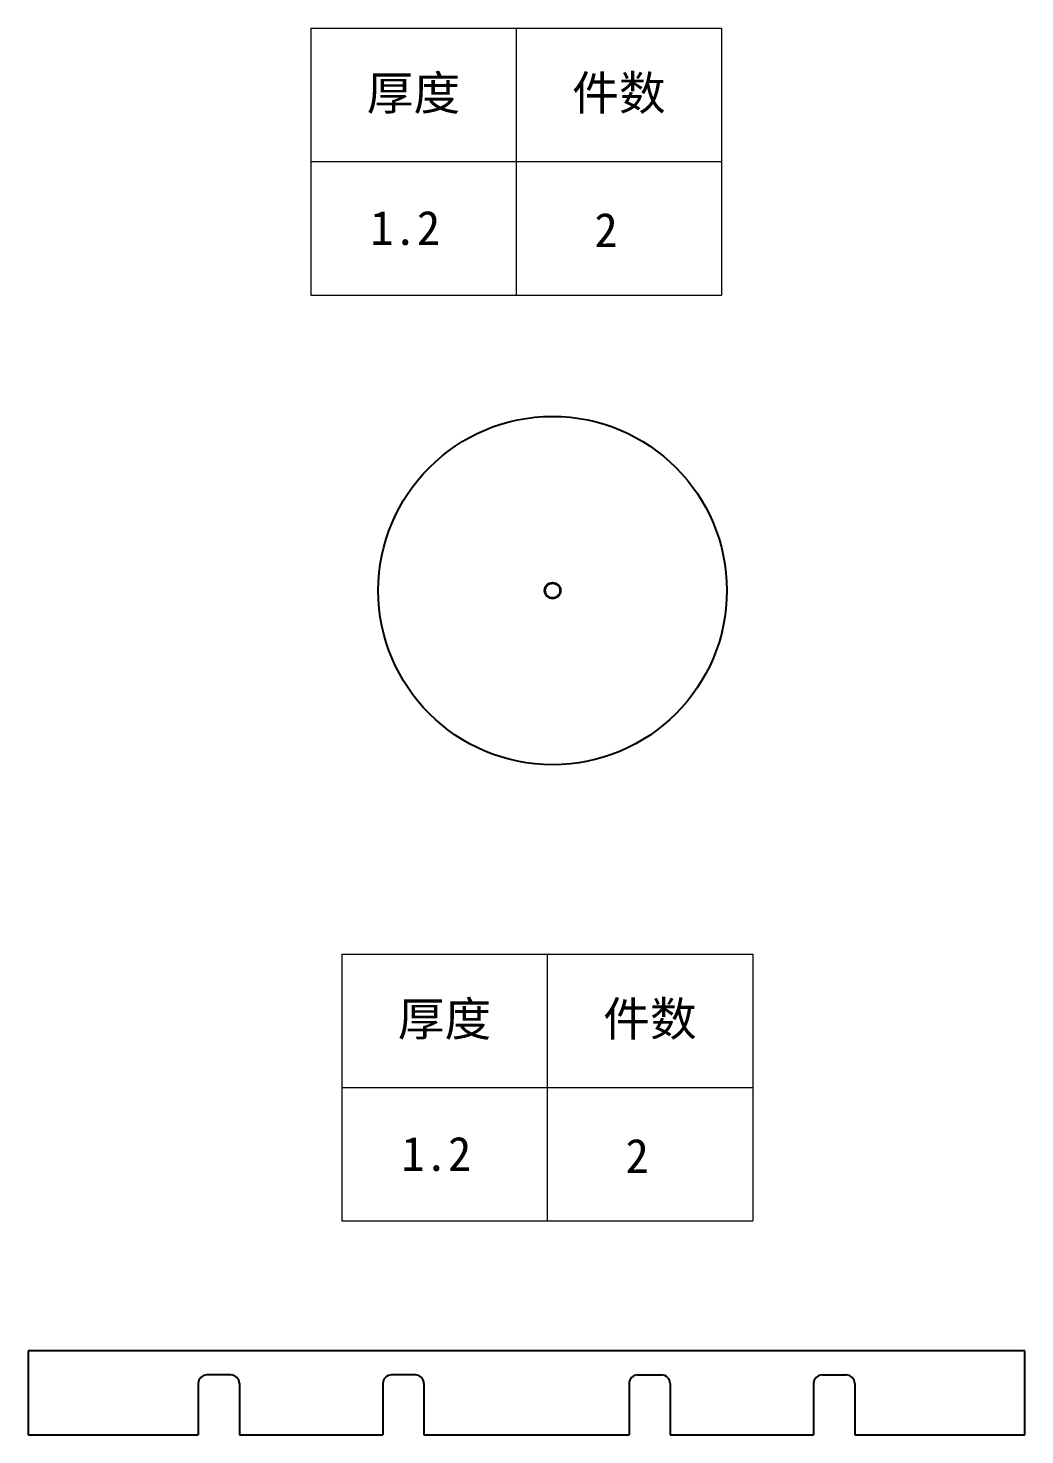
# Model space of a CAD drawing. Header units: inches. Extents: x -47 to 3258, y 12 to 1627.
# Drawn here: x 1392 to 1975, y 805 to 1627 of the extents above; entities that cross this region are included whole.
import ezdxf
from ezdxf.enums import TextEntityAlignment as Align

# ---------------------------------------------------------------- set-up
doc = ezdxf.new("R2010")
doc.units = ezdxf.units.IN
doc.header["$MEASUREMENT"] = 0
doc.layers.add('标注线', color=3, linetype='Continuous', lineweight=18)
doc.styles.get("Standard").update_dxf_attribs({"font": 'txt', "bigfont": 'gbcbig.shx'})
doc.styles.add('宋体', font='')
doc.styles.get('宋体').set_extended_font_data('SimSun')

# ---------------------------------------------------------------- blocks, each defined once
blk = doc.blocks.new('*T93')
at = {"layer": '标注线', "color": 0, "linetype": 'ByBlock', "lineweight": -2, "transparency": 16777216}
for p, q in [((0, 0), (120, 0)), ((0, 0), (0, -78)), ((60, 0), (60, -78)), ((120, 0), (120, -78)), ((0, -39), (120, -39)), ((0, -78), (120, -78))]:
    blk.add_line(p, q, dxfattribs=at)
at = {"layer": '标注线', "color": 0, "transparency": 16777216, "char_height": 10, "width": 57, "attachment_point": 5}
for s, insert in [('{\\fSimSun|b0|i0|c134|p2;厚度}', (30, -19.5)), ('{\\fSimSun|b0|i0|c134|p2;件数}', (90, -19.5))]:
    blk.add_mtext(s, dxfattribs=dict(at, insert=insert))
blk = doc.blocks.new('加工参数')
blk.add_blockref('*T93', (-60, 78))
at = {"layer": '标注线', "color": 0, "style": '宋体'}
for tag, p in [('6', (-32.4, 14.63)), ('1', (26.25, 14.02))]:
    blk.add_attdef(tag, text='', height=10, dxfattribs=at).set_placement(p, align=Align.CENTER)

msp = doc.modelspace()

# ---------------------------------------------------------------- linework, layer by layer
for p, q in [((1974.51643, 853.78601), (1392.31643, 853.78601)), ((1392.31643, 853.78601), (1392.31643, 804.58601)), ((1974.51643, 804.58601), (1974.51643, 853.78601)), ((1510.71643, 839.58601), (1496.71643, 839.58601)), ((1618.51643, 839.58601), (1604.51643, 839.58601)), ((1748.31643, 839.58601), (1762.31643, 839.58601)), ((1856.11643, 839.58601), (1870.11643, 839.58601)), ((1491.71643, 834.58601), (1491.71643, 804.58601)), ((1515.71643, 834.58601), (1515.71643, 804.58601)), ((1599.51643, 834.58601), (1599.51643, 804.58601)), ((1623.51643, 834.58601), (1623.51643, 804.58601)), ((1743.31643, 834.58601), (1743.31643, 804.58601)), ((1767.31643, 834.58601), (1767.31643, 804.58601)), ((1851.11643, 834.58601), (1851.11643, 804.58601)), ((1875.11643, 834.58601), (1875.11643, 804.58601)), ((1392.31643, 804.58601), (1491.71643, 804.58601)), ((1515.71643, 804.58601), (1599.51643, 804.58601)), ((1623.51643, 804.58601), (1743.31643, 804.58601)), ((1767.31643, 804.58601), (1851.11643, 804.58601)), ((1875.11643, 804.58601), (1974.51643, 804.58601))]:
    msp.add_line(p, q)
msp.add_circle((1698.65362, 1298.04678), 101.8)
at = {"lineweight": 35}
msp.add_circle((1698.65362, 1298.04678), 4.5, dxfattribs=at)
for centre, start, end in [((1496.71643, 834.58601), 90, 180), ((1510.71643, 834.58601), 0, 90), ((1604.51643, 834.58601), 90, 180), ((1618.51643, 834.58601), 0, 90), ((1748.31643, 834.58601), 90, 180), ((1762.31643, 834.58601), 0, 90), ((1856.11643, 834.58601), 90, 180), ((1870.11643, 834.58601), 0, 90)]:
    msp.add_arc(centre, 5, start, end)

# ---------------------------------------------------------------- block references
at = {"layer": '标注线', "xscale": 2, "yscale": 2, "zscale": 2}
for p in [(1677.39362, 1470.79369), (1695.54804, 929.60929)]:
    msp.add_blockref('加工参数', p, dxfattribs=at).add_auto_attribs({'1': '2', '6': '1.2'})

doc.saveas('drawing.dxf')
